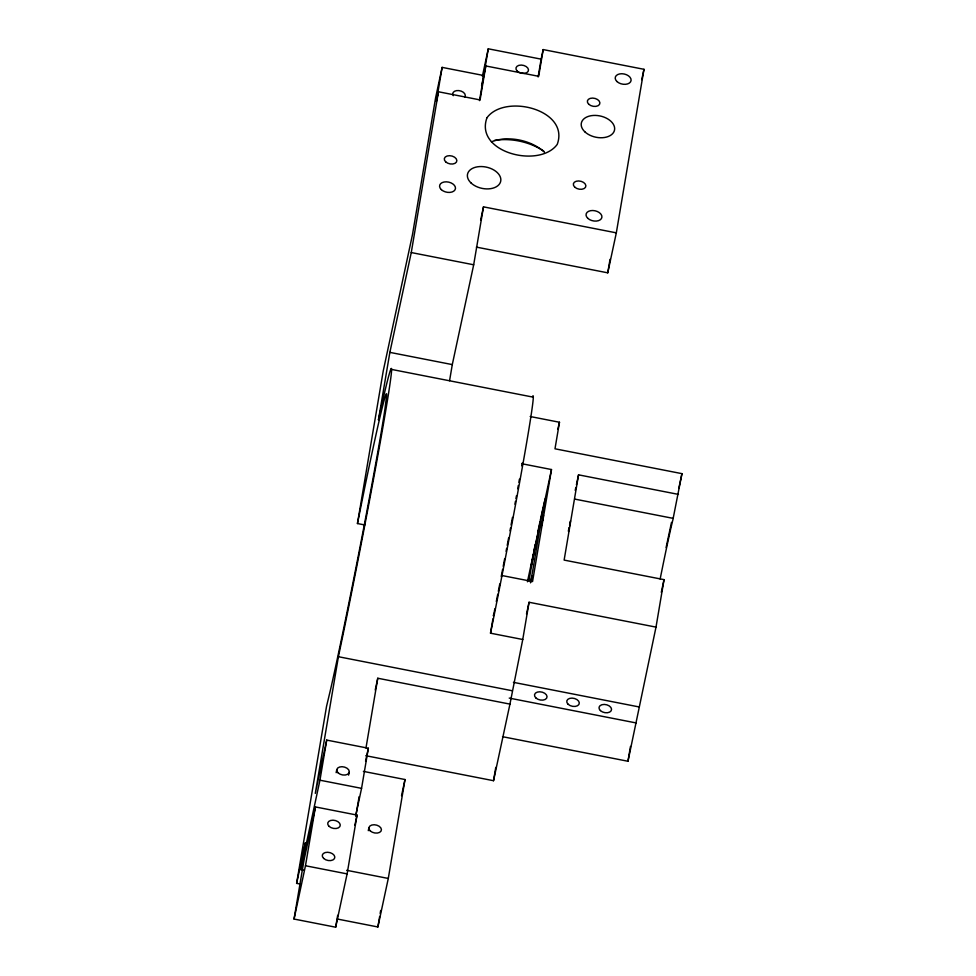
<?xml version="1.0" encoding="UTF-8"?>
<svg xmlns="http://www.w3.org/2000/svg" width="976" height="976" viewBox="0 0 976 976"><rect width="100%" height="100%" fill="white"/><g stroke="black" fill="none" stroke-linecap="round" stroke-linejoin="round"><path stroke-width="1.46" d="M570.521 520.842L569.581 526.247M299.583 883.939L296.619 883.365L326.545 706.343L330.718 688.824A165.456 3.55 -78.9 0 0 384.995 408.676L386.581 395.963A165.456 3.55 -78.9 0 0 364.78 487.39L357.448 523.539L364.902 524.99M357.448 523.539L383.226 371.039L412.482 234.594L435.613 97.783L442.128 67.381L483.754 75.53M303.756 870.141L300.779 869.567L305.305 842.825L296.619 883.365M294.044 919.05L304 860.234L315.419 806.932L357.045 815.082L347.102 873.898L335.671 927.2L294.044 919.05L305.476 865.749L315.419 806.932M476.41 247.111L607.755 272.829L616.32 232.849L643.977 69.308L543.193 49.581L538.667 76.311L485.804 65.965L480.07 99.918L438.444 91.768L411.262 252.552L389.863 352.373L378.432 419.961L382.275 402.515A190.906 4.099 -78.9 0 1 385.447 412.275A190.906 4.099 -78.9 0 1 342.979 634.925L338.404 656.714L315.297 793.39L326.716 740.089L368.342 748.238L361.559 788.352L355.654 815.899M300.779 869.567L319.945 780.202L326.716 740.089M442.128 67.381L436.382 101.345L438.444 91.768M335.671 927.2L337.684 915.317M365.963 748.055L377.773 678.235L509.948 704.111L493.527 780.702L365.805 755.705M355.85 815.936L359.119 796.636M479.509 100.626L488.268 48.8L541.131 59.146L538.118 76.97M449.57 380.713L452.291 364.597L473.689 264.777L483.486 206.851L616.32 232.849M337.745 919.111L377.883 926.968L379.664 916.476M380.164 913.475L380.677 910.474M377.883 926.968L388.289 878.449L405.003 779.531L363.389 771.382M509.948 704.111L522.758 639.5L490.513 633.192L492.941 618.845M493.527 780.702L495.771 767.417M528.992 580.83L530.005 574.84A29.695 0.634 -78.9 0 1 537.959 533.774A29.695 0.634 -78.9 0 1 539.582 530.151L533.25 567.581A29.695 0.634 -78.9 0 1 530.48 582.843M522.758 639.5L529.053 602.265L656.006 627.117L627.971 761.256L502.518 736.685M522.111 463.783L551.489 469.541L532.554 581.525L501.786 575.498M530.175 416.52L559.48 422.254L554.99 448.801L681.956 473.653L672.891 519.781A82.728 1.781 -78.9 0 0 660.142 579.024M607.755 272.829L610.037 259.323M678.442 494.393L578.548 474.836L564.128 560.09L664.034 579.646L656.006 627.117M627.971 761.256L630.484 746.42M568.435 530.822L568.996 527.821M531.103 581.818L532.091 576.206L530.932 581.281M569.264 527.882L568.483 531.603M490.513 633.192L494.002 615.99A190.906 4.099 -78.9 0 0 532.371 396.988L390.803 369.27M569.63 524.624L570.179 522.062M482.376 76.311L488.268 48.8M481.583 85.668L485.804 65.965M336.134 772.663L336.769 769.686M348.615 775.103L349.262 772.126M375.235 690.02L377.773 678.235M480.631 220.173L483.486 206.851M365.561 761.256L368.342 748.238M354.874 825.208L357.045 815.082M368.281 830.649L368.916 827.709M541.131 59.146L543.193 49.581M401.539 795.708L405.003 779.531M527.43 581.781L551.489 469.541M526.515 614.087L529.053 602.265M641.744 79.666L643.977 69.308M575.218 490.367L575.828 487.536M576.426 484.718L578.548 474.836M666.108 547.536L671.5 522.416M678.784 488.439L681.956 473.653M661.301 592.359L664.034 579.646M557.784 429.403L559.48 422.254M545.23 498.736L545.194 498.858A78.483 1.684 -78.9 0 0 543.339 506.556M411.262 252.552L473.689 264.777M389.863 352.373L452.291 364.597M574.888 499.126L673.294 518.39M513.437 682.346L638.902 706.905M338.404 656.714L512.217 690.74M509.228 698.096L636.181 722.948M319.945 780.202L361.559 788.352M346.663 870.299L388.289 878.449M305.476 865.749L347.102 873.898M533.75 551.855A78.483 1.684 -78.9 0 1 535.251 544.425M537.654 532.774A78.483 1.684 -78.9 0 1 539.984 521.745M540.314 520.232A78.483 1.684 -78.9 0 1 542.973 508.154M522.233 463.1A165.456 3.55 -78.9 0 1 521.757 465.845M519.439 479.167A165.456 3.55 -78.9 0 1 518.878 482.303M518.305 485.499A165.456 3.55 -78.9 0 1 517.731 488.732M516.463 495.759A165.456 3.55 -78.9 0 1 515.962 498.516M515.45 501.335A165.456 3.55 -78.9 0 1 514.925 504.177M512.485 517.39A165.456 3.55 -78.9 0 1 511.082 524.917M510.521 527.943A165.456 3.55 -78.9 0 1 509.984 530.785M508.618 537.996A165.456 3.55 -78.9 0 1 507.227 545.364M506.654 548.329A165.456 3.55 -78.9 0 1 506.093 551.318M504.653 558.821A165.456 3.55 -78.9 0 1 503.201 566.324M502.628 569.325A165.456 3.55 -78.9 0 1 501.213 576.596M499.785 583.929A165.456 3.55 -78.9 0 1 498.333 591.297M497.76 594.238A165.456 3.55 -78.9 0 1 496.308 601.558M494.869 608.804A165.456 3.55 -78.9 0 1 494.295 611.671M453.267 95.672A6.368 4.063 12.1 0 1 458.866 90.585A6.368 4.063 12.1 0 1 464.869 96.941M494.515 140.41A47.726 30.488 12.1 0 1 543.766 151.121M491.428 141.825A38.186 24.388 12.1 0 1 544.401 152.195M541.046 527.504L543.461 515.548L541.046 527.504M531.225 565.714L533.616 553.904L531.225 565.714M541.826 516.243L544.205 504.36L541.826 516.243M493.917 613.062L493.429 615.978L494.002 613.111M486.963 117.754C474.226 152.5 539.386 168.872 557.235 144.387C569.972 109.641 504.812 93.257 486.963 117.754M535.873 697.95A6.368 4.063 12.1 0 0 546.621 698.206A6.368 4.063 12.1 0 0 539.801 691.789A6.368 4.063 12.1 0 0 535.873 697.95M600.386 710.589A6.368 4.063 12.1 0 0 611.135 710.833A6.368 4.063 12.1 0 0 604.327 704.428A6.368 4.063 12.1 0 0 600.386 710.589M568.13 704.269A6.368 4.063 12.1 0 0 578.878 704.513A6.368 4.063 12.1 0 0 572.058 698.108A6.368 4.063 12.1 0 0 568.13 704.269M441.335 189.637A8.064 5.148 12.1 0 0 454.95 189.954A8.064 5.148 12.1 0 0 446.313 181.829A8.064 5.148 12.1 0 0 441.335 189.637M587.784 218.307A8.064 5.148 12.1 0 0 601.399 218.624A8.064 5.148 12.1 0 0 592.774 210.511A8.064 5.148 12.1 0 0 587.784 218.307M616.966 81.545A8.064 5.148 12.1 0 0 630.581 81.85A8.064 5.148 12.1 0 0 621.944 73.737A8.064 5.148 12.1 0 0 616.966 81.545M471.054 182.988A16.97 10.846 12.1 0 0 499.724 183.647A16.97 10.846 12.1 0 0 481.546 166.554A16.97 10.846 12.1 0 0 471.054 182.988M517.329 71.224A6.368 4.063 12.1 0 0 528.077 71.48A6.368 4.063 12.1 0 0 521.269 65.063A6.368 4.063 12.1 0 0 517.329 71.224M445.678 161.845A6.368 4.063 12.1 0 0 456.426 162.101A6.368 4.063 12.1 0 0 449.619 155.684A6.368 4.063 12.1 0 0 445.678 161.845M588.735 104.237A6.368 4.063 12.1 0 0 599.484 104.481A6.368 4.063 12.1 0 0 592.664 98.076A6.368 4.063 12.1 0 0 588.735 104.237M574.718 187.111A6.368 4.063 12.1 0 0 585.466 187.355A6.368 4.063 12.1 0 0 578.646 180.95A6.368 4.063 12.1 0 0 574.718 187.111M584.868 131.833A16.97 10.846 12.1 0 0 613.538 132.492A16.97 10.846 12.1 0 0 595.36 115.412A16.97 10.846 12.1 0 0 584.868 131.833M370.258 830.905A6.368 4.063 12.1 0 0 381.006 831.149A6.368 4.063 12.1 0 0 374.198 824.744A6.368 4.063 12.1 0 0 370.258 830.905M329.083 826.343A6.368 4.063 12.1 0 0 339.831 826.599A6.368 4.063 12.1 0 0 333.011 820.182A6.368 4.063 12.1 0 0 329.083 826.343M338.123 772.87A6.368 4.063 12.1 0 0 348.871 773.126A6.368 4.063 12.1 0 0 342.051 766.709A6.368 4.063 12.1 0 0 338.123 772.87M323.654 858.429A6.368 4.063 12.1 0 0 334.402 858.673A6.368 4.063 12.1 0 0 327.582 852.268A6.368 4.063 12.1 0 0 323.654 858.429"/></g></svg>
